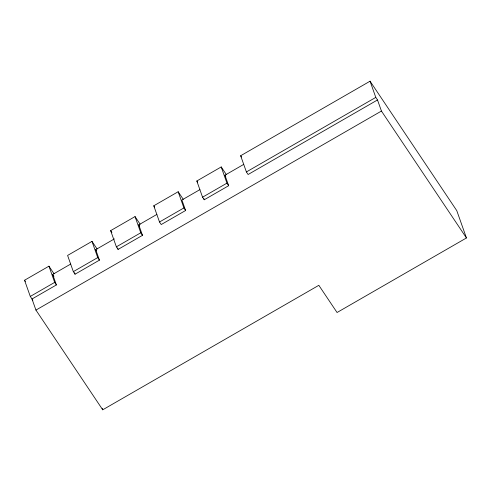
<?xml version="1.0" encoding="UTF-8"?>
<svg xmlns="http://www.w3.org/2000/svg" width="491" height="491" viewBox="0 0 491 491"><rect width="100%" height="100%" fill="white"/><g stroke="black" fill="none" stroke-linecap="round" stroke-linejoin="round"><path stroke-width="0.74" d="M32.854 300.259L30.289 296.435L24.55 280.238L48.947 266.183L54.047 273.8M97.095 249.005L91.989 241.388L67.592 255.437L73.331 271.64L75.043 274.199L99.44 260.144L95.72 249.643L114.372 238.902M156.856 214.426L138.769 224.847L142.488 235.342L118.092 249.397L116.373 246.838L110.641 230.641L135.037 216.586L140.138 224.203M199.905 189.624L181.903 199.997L185.616 210.498L161.22 224.553L159.507 221.993L153.775 205.797L178.165 191.742L183.272 199.358M243.745 164.375L224.946 175.201L228.665 185.702L204.268 199.757L202.556 197.198L196.817 180.995L221.214 166.946L226.314 174.563M370.061 81.199L375.793 97.396L377.505 99.955L248.108 174.501L246.396 171.942L240.658 155.739L370.061 81.199L456.783 210.664L466.45 237.963L337.053 312.503L318.831 285.308L102.723 409.801L35.935 310.091L32.001 298.994L56.397 284.94L52.678 274.438L70.686 264.066M30.289 296.435L54.679 282.38L48.947 266.183M73.331 271.64L97.727 257.585L91.989 241.388M116.373 246.838L140.77 232.789L135.037 216.586M159.507 221.993L183.904 207.939L178.165 191.742M202.556 197.198L226.946 183.143L221.214 166.946M246.396 171.942L375.793 97.396M35.935 310.091L381.439 111.052L377.505 99.955M381.439 111.052L466.45 237.963M240.658 155.739L241.511 157.01M224.946 175.201L225.799 176.472M226.946 183.143L228.665 185.702M196.817 180.995L197.67 182.265M183.904 207.939L185.616 210.498M153.775 205.797L154.622 207.067M138.769 224.847L139.616 226.118M140.77 232.789L142.488 235.342M110.641 230.641L111.917 232.544M95.72 249.643L96.574 250.913M97.727 257.585L99.44 260.144M52.678 274.438L53.955 276.341M54.679 282.38L56.397 284.94M24.55 280.238L25.403 281.503M203.771 198.358L204.268 199.757M117.594 247.998L118.092 249.397M74.546 272.793L75.043 274.199M102.214 408.359L102.723 409.801"/></g></svg>
